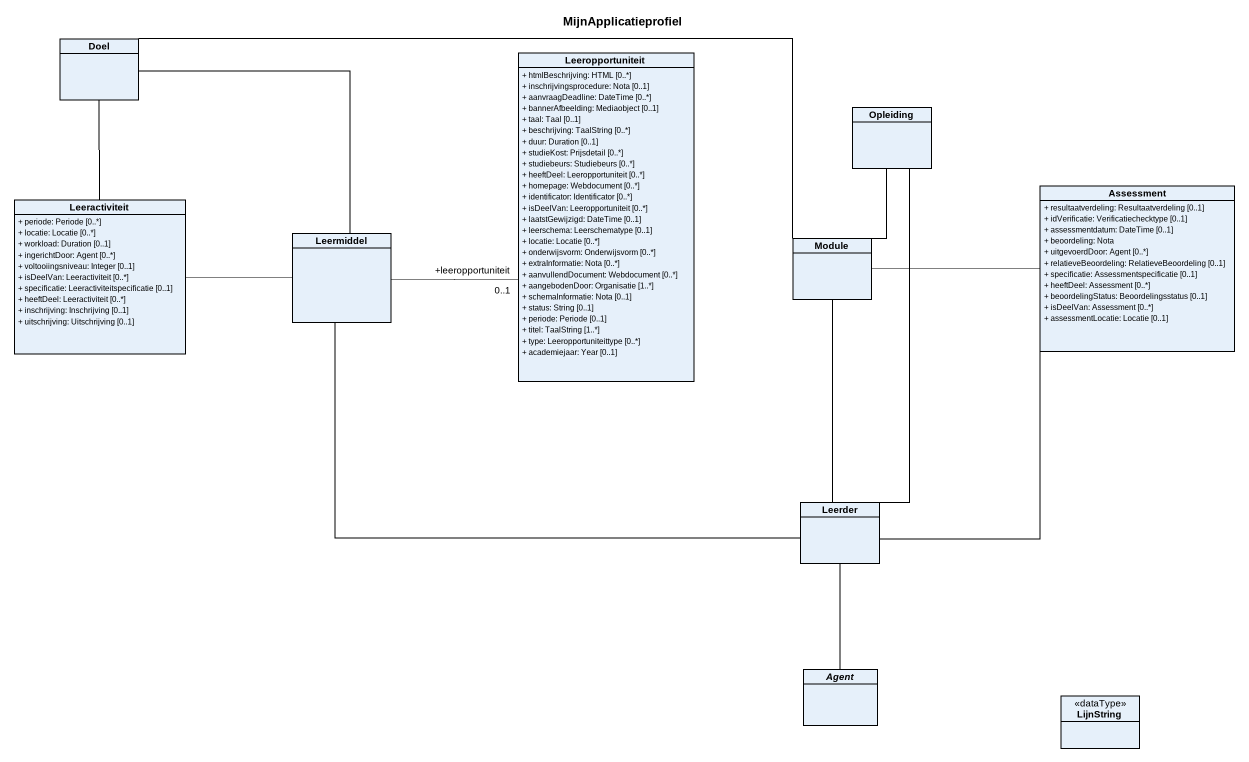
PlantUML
@startuml
title MijnApplicatieprofiel
hide circle
hide empty members
skinparam classAttributeIconSize 0
class Doel
class Leeropportuniteit {
  + htmlBeschrijving: HTML [0..*]
  + inschrijvingsprocedure: Nota [0..1]
  + aanvraagDeadline: DateTime [0..*]
  + bannerAfbeelding: Mediaobject [0..1]
  + taal: Taal [0..1]
  + beschrijving: TaalString [0..*]
  + duur: Duration [0..1]
  + studieKost: Prijsdetail [0..*]
  + studiebeurs: Studiebeurs [0..*]
  + heeftDeel: Leeropportuniteit [0..*]
  + homepage: Webdocument [0..*]
  + identificator: Identificator [0..*]
  + isDeelVan: Leeropportuniteit [0..*]
  + laatstGewijzigd: DateTime [0..1]
  + leerschema: Leerschematype [0..1]
  + locatie: Locatie [0..*]
  + onderwijsvorm: Onderwijsvorm [0..*]
  + extraInformatie: Nota [0..*]
  + aanvullendDocument: Webdocument [0..*]
  + aangebodenDoor: Organisatie [1..*]
  + schemaInformatie: Nota [0..1]
  + status: String [0..1]
  + periode: Periode [0..1]
  + titel: TaalString [1..*]
  + type: Leeropportuniteittype [0..*]
  + academiejaar: Year [0..1]
}
class Opleiding
class Leeractiviteit {
  + periode: Periode [0..*]
  + locatie: Locatie [0..*]
  + workload: Duration [0..1]
  + ingerichtDoor: Agent [0..*]
  + voltooiingsniveau: Integer [0..1]
  + isDeelVan: Leeractiviteit [0..*]
  + specificatie: Leeractiviteitspecificatie [0..1]
  + heeftDeel: Leeractiviteit [0..*]
  + inschrijving: Inschrijving [0..1]
  + uitschrijving: Uitschrijving [0..1]
}
class Assessment {
  + resultaatverdeling: Resultaatverdeling [0..1]
  + idVerificatie: Verificatiechecktype [0..1]
  + assessmentdatum: DateTime [0..1]
  + beoordeling: Nota
  + uitgevoerdDoor: Agent [0..*]
  + relatieveBeoordeling: RelatieveBeoordeling [0..1]
  + specificatie: Assessmentspecificatie [0..1]
  + heeftDeel: Assessment [0..*]
  + beoordelingStatus: Beoordelingsstatus [0..1]
  + isDeelVan: Assessment [0..*]
  + assessmentLocatie: Locatie [0..1]
}
class Leermiddel
class Module
class Leerder
abstract class "Agent" as Agent_
class LijnString <<dataType>>
Leeractiviteit -up- Doel
Leeractiviteit -right- Leermiddel
Assessment -left- Module
Assessment -- Leerder
Leermiddel -up- Doel
Leermiddel -right- "+leeropportuniteit\n0..1" Leeropportuniteit
Module -left- Doel
Module -up- Opleiding
Module -- Leerder
Leerder -up- Opleiding
Leerder -left- Leermiddel
Agent_ -up- Leerder
@enduml
